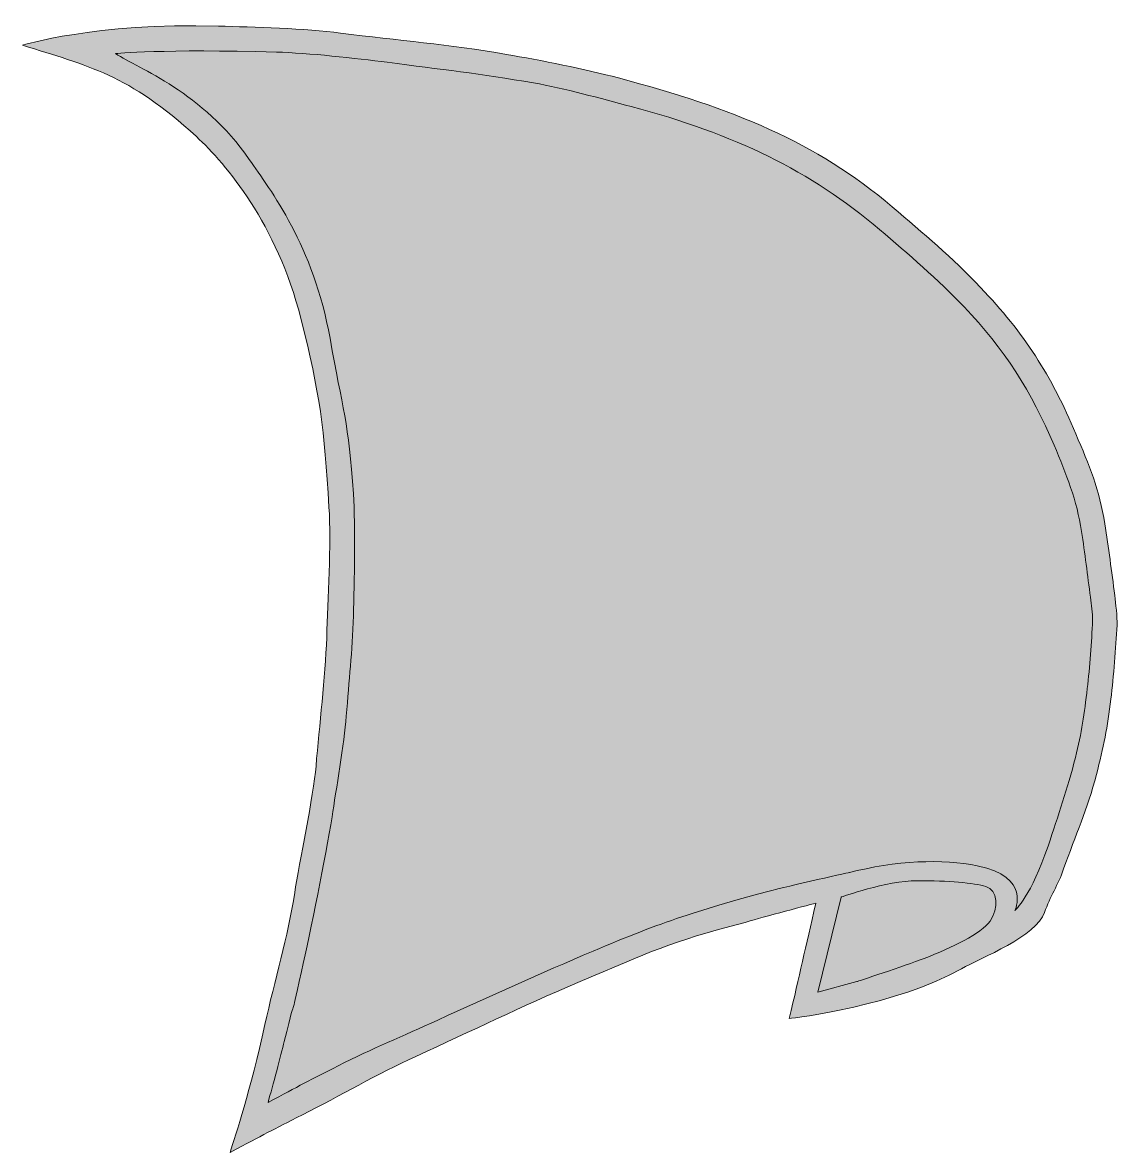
# Model space of a CAD drawing. Header units: inches. Extents: x 41.8 to 66.4, y -108.9 to -83.6.
import ezdxf

# ---------------------------------------------------------------- set-up
doc = ezdxf.new("R2010")
doc.units = ezdxf.units.IN
doc.header["$MEASUREMENT"] = 0
doc.layers.add('Layer 1', color=7, linetype='Continuous')

msp = doc.modelspace()

# ---------------------------------------------------------------- hatches: boundary and pattern name
at = {"layer": 'Layer 1', "true_color": 0xe5007d}
h = msp.add_hatch(color=230, dxfattribs=at)
edge = h.paths.add_edge_path()
edge.add_spline(control_points=[(46.199, -83.661), (46.975, -83.683), (48.162, -83.714), (48.934, -83.815), (50.255, -83.988), (51.35, -84.066), (52.662, -84.294), (53.414, -84.424), (54.437, -84.628), (55.176, -84.824), (57.731, -85.502), (59.606, -86.261), (61.314, -87.714), (62.025, -88.318), (62.653, -88.85), (63.298, -89.526), (64.272, -90.548), (64.887, -91.502), (65.435, -92.809), (65.733, -93.52), (65.968, -94.063), (66.083, -94.827), (66.165, -95.367), (66.242, -95.892), (66.307, -96.434), (66.329, -96.619), (66.367, -96.917), (66.358, -97.101), (66.334, -97.621), (66.282, -98.243), (66.222, -98.76), (66.148, -99.384), (66.053, -99.847), (65.897, -100.452), (65.693, -101.245), (65.431, -101.798), (65.161, -102.573), (65.04, -102.921), (64.853, -103.199), (64.734, -103.547), (64.551, -104.087), (63.313, -104.56), (62.87, -104.813), (61.453, -105.622), (59.122, -105.924), (59.006, -105.924), (59.239, -104.952), (59.361, -104.357), (59.604, -103.342), (59.351, -103.394), (58.22, -103.715), (58.014, -103.77), (56.264, -104.232), (55.929, -104.413), (54.262, -105.121), (52.959, -105.673), (51.914, -106.19), (50.627, -106.779), (49.76, -107.176), (48.934, -107.658), (48.083, -108.088), (47.399, -108.433), (47.219, -108.531), (46.462, -108.932), (46.581, -108.522), (46.915, -107.566), (47.242, -106.061), (47.455, -105.078), (47.757, -104.098), (47.909, -103.103), (48.009, -102.444), (48.333, -100.929), (48.387, -100.264), (48.462, -99.345), (48.596, -98.296), (48.627, -97.375), (48.654, -96.545), (48.729, -95.278), (48.678, -94.451), (48.568, -92.682), (48.484, -91.928), (48.045, -90.21), (47.506, -88.095), (46.38, -86.767), (45.703, -86.14), (44.186, -84.738), (43.258, -84.55), (41.804, -84.089), (41.804, -84.089), (43.415, -83.581), (46.199, -83.661)], knot_values=[0, 0, 0, 0, 1, 1, 1, 2, 2, 2, 3, 3, 3, 4, 4, 4, 5, 5, 5, 6, 6, 6, 7, 7, 7, 8, 8, 8, 9, 9, 9, 10, 10, 10, 11, 11, 11, 12, 12, 12, 13, 13, 13, 14, 14, 14, 15, 15, 15, 16, 16, 16, 17, 17, 17, 18, 18, 18, 19, 19, 19, 20, 20, 20, 21, 21, 21, 22, 22, 22, 23, 23, 23, 24, 24, 24, 25, 25, 25, 26, 26, 26, 27, 27, 27, 28, 28, 28, 29, 29, 29, 30, 30, 30, 30], degree=3, periodic=1)

# ---------------------------------------------------------------- linework, layer by layer
at = {"layer": 'Layer 1', "lineweight": 0}
for points, knots in [([(46.199, -83.661), (46.975, -83.683), (48.162, -83.714), (48.934, -83.815), (50.255, -83.988), (51.35, -84.066), (52.662, -84.294), (53.414, -84.424), (54.437, -84.628), (55.176, -84.824), (57.731, -85.502), (59.606, -86.261), (61.314, -87.714), (62.025, -88.318), (62.653, -88.85), (63.298, -89.526), (64.272, -90.548), (64.887, -91.502), (65.435, -92.809), (65.733, -93.52), (65.968, -94.063), (66.083, -94.827), (66.165, -95.367), (66.242, -95.892), (66.307, -96.434), (66.329, -96.619), (66.367, -96.917), (66.358, -97.101), (66.334, -97.621), (66.282, -98.243), (66.222, -98.76), (66.148, -99.384), (66.053, -99.847), (65.897, -100.452), (65.693, -101.245), (65.431, -101.798), (65.161, -102.573), (65.04, -102.921), (64.853, -103.199), (64.734, -103.547), (64.551, -104.087), (63.313, -104.56), (62.87, -104.813), (61.453, -105.622), (59.122, -105.924), (59.006, -105.924), (59.239, -104.952), (59.361, -104.357), (59.604, -103.342), (59.351, -103.394), (58.22, -103.715), (58.014, -103.77), (56.264, -104.232), (55.929, -104.413), (54.262, -105.121), (52.959, -105.673), (51.914, -106.19), (50.627, -106.779), (49.76, -107.176), (48.934, -107.658), (48.083, -108.088), (47.399, -108.433), (47.219, -108.531), (46.462, -108.932), (46.581, -108.522), (46.915, -107.566), (47.242, -106.061), (47.455, -105.078), (47.757, -104.098), (47.909, -103.103), (48.009, -102.444), (48.333, -100.929), (48.387, -100.264), (48.462, -99.345), (48.596, -98.296), (48.627, -97.375), (48.654, -96.545), (48.729, -95.278), (48.678, -94.451), (48.568, -92.682), (48.484, -91.928), (48.045, -90.21), (47.506, -88.095), (46.38, -86.767), (45.703, -86.14), (44.186, -84.738), (43.258, -84.55), (41.804, -84.089), (41.804, -84.089), (43.415, -83.581), (46.199, -83.661)], [0, 0, 0, 0, 1, 1, 1, 2, 2, 2, 3, 3, 3, 4, 4, 4, 5, 5, 5, 6, 6, 6, 7, 7, 7, 8, 8, 8, 9, 9, 9, 10, 10, 10, 11, 11, 11, 12, 12, 12, 13, 13, 13, 14, 14, 14, 15, 15, 15, 16, 16, 16, 17, 17, 17, 18, 18, 18, 19, 19, 19, 20, 20, 20, 21, 21, 21, 22, 22, 22, 23, 23, 23, 24, 24, 24, 25, 25, 25, 26, 26, 26, 27, 27, 27, 28, 28, 28, 29, 29, 29, 30, 30, 30, 30]), ([(47.498, -84.243), (48.204, -84.263), (49.283, -84.382), (49.986, -84.473), (51.187, -84.63), (52.076, -84.728), (53.269, -84.935), (53.953, -85.054), (54.786, -85.287), (55.458, -85.465), (57.781, -86.081), (59.479, -86.906), (61.032, -88.227), (61.678, -88.776), (62.344, -89.347), (62.93, -89.962), (63.816, -90.891), (64.45, -91.877), (64.948, -93.066), (65.219, -93.712), (65.458, -94.304), (65.563, -94.998), (65.638, -95.489), (65.7, -95.984), (65.76, -96.477), (65.78, -96.645), (65.819, -96.832), (65.811, -96.998), (65.789, -97.472), (65.747, -98.05), (65.692, -98.52), (65.625, -99.088), (65.568, -99.517), (65.426, -100.068), (65.241, -100.789), (65.048, -101.353), (64.811, -102.06), (64.443, -103.158), (64.066, -103.505), (64.066, -103.505), (64.066, -103.505), (64.443, -102.749), (63.224, -102.499), (62.454, -102.34), (61.394, -102.383), (60.328, -102.658), (60.556, -102.599), (58.828, -102.996), (58.641, -103.046), (57.05, -103.466), (56.121, -103.77), (54.606, -104.414), (53.422, -104.916), (52.287, -105.429), (51.117, -105.964), (50.329, -106.325), (49.657, -106.599), (48.883, -106.99), (48.262, -107.304), (47.998, -107.446), (47.31, -107.811), (47.418, -107.437), (47.6, -106.753), (47.675, -106.443), (48.005, -105.082), (47.766, -106.238), (48.062, -104.87), (48.256, -103.976), (48.608, -102.309), (48.746, -101.404), (48.838, -100.805), (49.017, -99.752), (49.066, -99.147), (49.133, -98.311), (49.197, -97.728), (49.225, -96.89), (49.25, -96.136), (49.272, -94.906), (49.225, -94.154), (49.126, -92.546), (48.98, -92.254), (48.701, -90.666), (48.336, -88.591), (47.367, -87.343), (46.89, -86.653), (45.841, -85.135), (44.415, -84.619), (43.89, -84.277), (43.89, -84.277), (44.968, -84.17), (47.498, -84.243)], [0, 0, 0, 0, 1, 1, 1, 2, 2, 2, 3, 3, 3, 4, 4, 4, 5, 5, 5, 6, 6, 6, 7, 7, 7, 8, 8, 8, 9, 9, 9, 10, 10, 10, 11, 11, 11, 12, 12, 12, 13, 13, 13, 14, 14, 14, 15, 15, 15, 16, 16, 16, 17, 17, 17, 18, 18, 18, 19, 19, 19, 20, 20, 20, 21, 21, 21, 22, 22, 22, 23, 23, 23, 24, 24, 24, 25, 25, 25, 26, 26, 26, 27, 27, 27, 28, 28, 28, 29, 29, 29, 30, 30, 30, 30]), ([(60.169, -103.205), (60.169, -103.205), (61.181, -102.835), (61.876, -102.835), (62.572, -102.835), (63.144, -102.886), (63.417, -102.966), (63.691, -103.046), (63.702, -103.456), (63.509, -103.741), (63.315, -104.026), (62.652, -104.337), (62.032, -104.579), (61.586, -104.753), (60.522, -105.098), (60.522, -105.098), (60.522, -105.098), (59.644, -105.337), (59.644, -105.337), (59.644, -105.337), (60.169, -103.205), (60.169, -103.205)], [0, 0, 0, 0, 1, 1, 1, 2, 2, 2, 3, 3, 3, 4, 4, 4, 5, 5, 5, 6, 6, 6, 7, 7, 7, 7])]:
    msp.add_open_spline(points, degree=3, knots=knots, dxfattribs=at)

doc.saveas('drawing.dxf')
